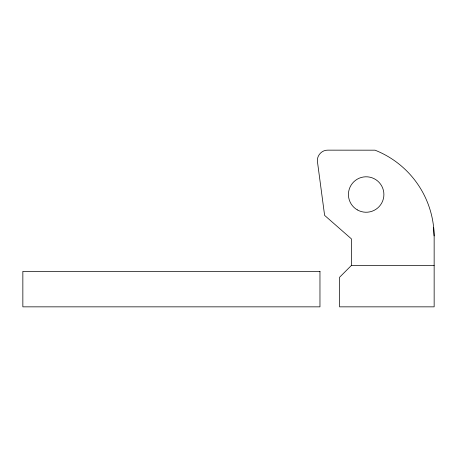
<?xml version="1.0" encoding="UTF-8"?>
<svg xmlns="http://www.w3.org/2000/svg" width="457" height="457" viewBox="0 0 457 457"><rect width="100%" height="100%" fill="white"/><g stroke="black" fill="none" stroke-linecap="round" stroke-linejoin="round"><path stroke-width="0.69" d="M434.121 235.903L433.687 227.797L434.15 235.903L434.15 306.847L339.562 306.847L339.562 277.285L351.382 265.46L351.382 238.857L324.613 215.384L317.489 161.972C316.467 155.854 321.642 149.947 327.84 150.153L375.031 150.182A93.428 93.428 0 0 1 433.687 227.797M351.382 265.46L434.15 265.46M319.974 271.372L22.85 271.372L22.85 306.847L319.963 306.847L319.963 271.372M357.294 209.877A17.737 17.737 0 0 0 383.897 194.522A17.737 17.737 0 0 0 357.294 179.161A17.737 17.737 0 0 0 357.294 209.877"/></g></svg>
